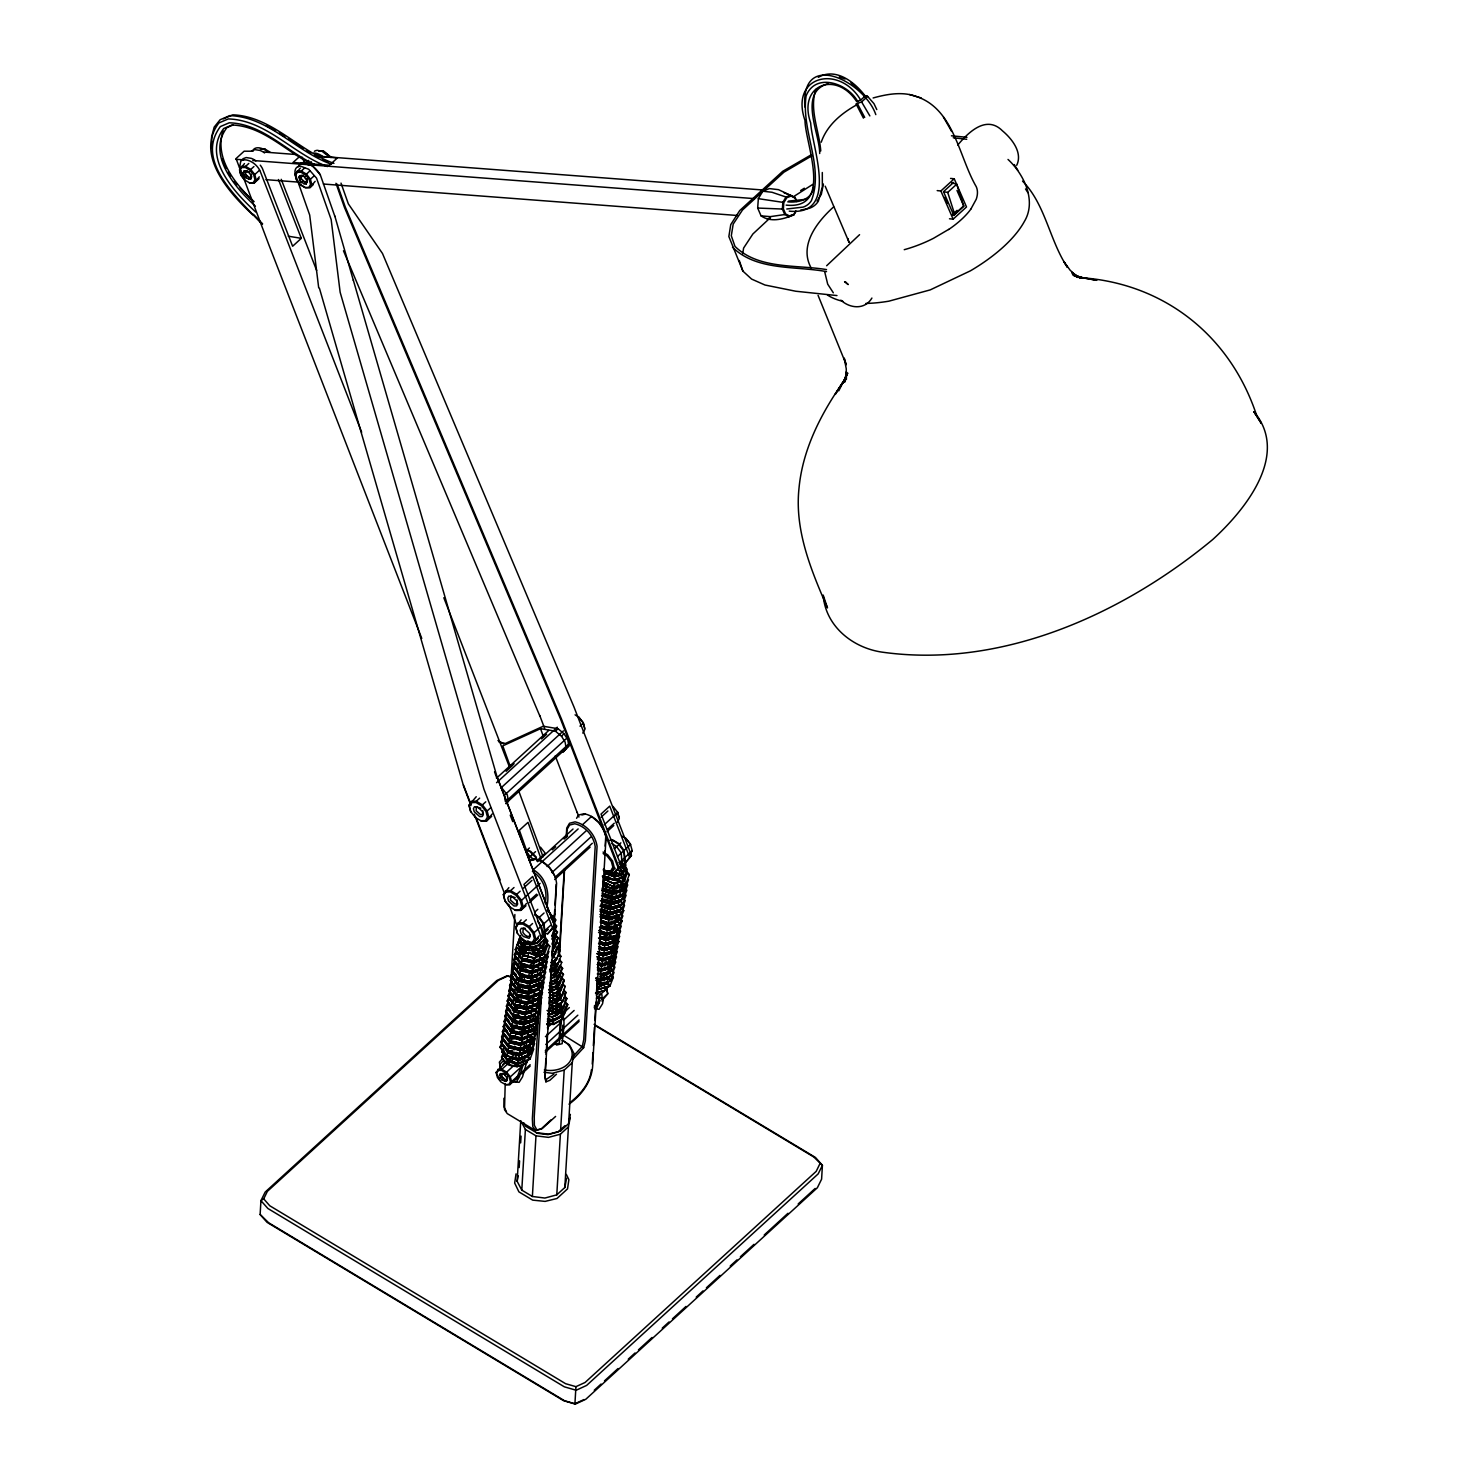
<?xml version="1.0" encoding="UTF-8"?>
<svg xmlns="http://www.w3.org/2000/svg" width="1478" height="1478" viewBox="0 0 1478 1478"><rect width="100%" height="100%" fill="white"/><g stroke="black" fill="none" stroke-linecap="round" stroke-linejoin="round"><path stroke-width="1.5" d="M511.185 1039.459L515.36 1038.24L515.508 1035.006M510.686 1029.815L516.967 1027.967L517.115 1024.734L511.148 1026.489M512.275 1019.561L518.575 1017.695L518.723 1014.462L512.755 1016.217M513.882 1009.289L520.182 1007.423L520.33 1004.209L514.344 1005.945M521.124 999.073L520.977 1002.287L526.538 1004.264M515.489 999.017L521.771 997.151L521.919 993.937L515.951 995.673M522.732 988.8L522.584 992.015L528.145 994.01M529.734 983.757L524.173 981.78L524.321 978.528M531.341 973.485L525.78 971.526L525.928 968.275M532.948 963.213L527.387 961.254L527.535 958.003M540.227 956.857L528.33 952.867L528.182 956.118L535.59 958.742M528.976 950.982L529.124 947.731L540.006 951.61L542.167 955.121M529.789 945.846L529.937 942.613L533.558 943.906M598.479 989.798L598.627 986.565L608.437 983.461L609.86 986.251L597.814 989.558M614.127 972.21L610.654 981.115L598.608 984.422L598.756 981.189L609.25 978.325L610.673 974.482M599.292 984.662L599.44 981.429L609.25 978.325L610.654 981.115L598.608 984.422M611.486 969.346L610.044 973.189L600.234 976.311L600.086 979.545L595.893 978.122L600.086 979.545L611.467 975.979L614.922 967.074L612.908 965.504M613.703 960.367L615.735 961.938L612.261 970.843L600.197 974.15L600.345 970.935L610.839 968.053L613 962.289M600.881 974.408L601.029 971.175L610.839 968.053L612.261 970.843L600.197 974.15M522.436 1060.557L521.475 1052.835M608.677 984.366L606.534 989.854L596.428 992.754L597.204 989.78M513.974 1050.045L514.141 1047.126L509.855 1048.327M514.75 1044.761L514.898 1041.805L522.159 1044.484M549.04 1024.309L549.206 1021.169M594.101 1024.328L815.45 1157.459L822.415 1165.329L821.602 1179.185L817.371 1187.739L585.787 1399.278L575.348 1404.1L563.543 1400.664L267.093 1222.361L260.128 1214.51L260.941 1200.653L265.172 1192.081L496.756 980.561L507.194 975.72L513.106 977.438M505.217 1083.466L504.515 1109.609L507.25 1113.599L535.479 1130.596L540.966 1129.063L551.072 1119.825M510.076 994.897L514.88 914.512M566.591 1178.243L564.836 1187.499L556.781 1194.852L544.902 1198.048L532.376 1196.478L521.789 1190.123L517.152 1181.347L520.755 1120.694L525.392 1129.469L535.978 1135.825L548.504 1137.376L560.384 1134.199L568.439 1126.846L570.194 1117.59M519.166 1167.583L519.572 1160.858M520.644 1142.882L521.05 1136.139M521.789 1190.123L525.392 1129.469M538.472 1015.571L532.357 1118.809L532.764 1126.605L535.479 1130.596M538.749 1010.97L539.156 1004.098M545.142 903.15C548.042 890.957 543.147 878.024 532.394 871.392M542.204 983.295L534.26 1116.537L534.352 1125.275L536.81 1129.876L542.186 1128.656L555.599 1116.426M544.809 939.657L545.234 932.766M546.731 907.492C550.038 893.359 546.417 877.489 533.281 869.692L578.157 828.918M532.376 1196.478L535.978 1135.825M545.881 1058.969L544.92 1075.042L545.918 1081.841L549.779 1080.363L556.485 1074.229M546.139 1054.368L547.377 1033.695M547.636 1029.094L548.874 1008.421M549.132 1003.821L551.719 960.164M551.996 955.582L553.215 934.909M553.493 930.309L554.712 909.635M554.989 905.035L556.227 884.361M555.931 1015.682L556.467 1006.5M556.744 1001.899L557.686 985.826M559.46 955.952L564.633 868.639M566.536 836.474L566.942 829.583L569.603 825.038L574.794 823.763C585.491 826.22 593.602 835.864 595.191 846.58L583.755 1039.57L582.295 1046.369L572.208 1057.398M556.781 1194.852L560.384 1134.199M536.163 1132.628L548.707 1134.18L560.568 1131.003L564.19 1070.109L572.245 1062.756L574 1053.5L569.363 1044.724L562.305 1040.475M564.836 1187.499L568.439 1126.846M560.568 1131.003L568.624 1123.631L572.245 1062.756M592.272 1064.086L592.937 1052.613M593.343 1045.722L594.433 1027.376M594.84 1020.485L595.93 1002.139M596.336 995.248L597.426 976.903M597.833 970.011L598.923 951.666M599.329 944.775L600.419 926.429M600.825 919.538L601.915 901.192M602.322 894.319L603.412 875.955M604.631 855.319L604.908 850.718M605.167 846.137L605.721 836.954M555.377 1016.513L556.763 993.53M559.127 954.455L564.245 869.415M566.185 837.232L566.739 828.049L569.547 823.228L575.127 821.86C586.581 824.502 595.338 834.793 597.075 846.303L585.362 1040.826L583.662 1047.68L573.279 1058.895M560.125 1021.058L559.183 1040.253M795.921 211.409L793.815 214.938C783.58 219.04 770.962 222.901 761.059 215.843L757.678 208.065L758.343 198.662L762.814 191.216L769.373 188.593L778.5 189.664L795.053 197.424L796.66 201.1M789.141 216.804L784.763 214.55L782.361 209.026L782.841 202.338L786.019 197.036L790.675 195.17M524.302 1059.985L524.672 1055.865M251.5 177.656L251.112 174.145L250.576 179.281L245.828 177.785L243.149 172.63L244.073 171.005L249.523 172.113L244.073 171.005M624.88 863.023L623.975 850.349L619.19 843.827L613.074 840.095L609.897 840.206M823.412 184.029L821.325 194.32L817.057 201.156M562.379 1038.591L562.804 1025.215M516.044 1173.865L514.677 1183.084L518.907 1191.859L532.653 1200.118L545.105 1201.392L557.003 1198.492L567.515 1188.885L568.882 1179.666L566.333 1174.4M591.422 1069.739C589.888 1083.614 580.226 1094.644 569.603 1102.902M742.677 253.865L743.619 248.045L752.875 233.986L770.075 217.95M561.474 1020.282L559.312 1043.228L554.564 1044.466M507.231 1079.79L506.991 1076.446L506.381 1081.305L501.984 1079.919L500.137 1077.536L500.358 1073.638L505.513 1074.561L500.358 1073.638M602.156 1001.308L601.971 994.768L595.468 993.087M509.892 1062.553L510.464 1059.375L508.247 1058.728L507.675 1061.906L509.892 1062.553L505.384 1061.998L502.889 1064.548M307.091 182.385L306.851 178.746L306.168 184.029L301.42 182.533L298.741 177.378L299.664 175.734L303.23 175.494L299.664 175.734M250.576 179.281L251.648 176.196M517.152 1181.347L518.205 1175.786M568.624 1123.631L570.379 1114.375M599.791 997.428L596.669 1005.539M506.381 1081.305L507.471 1078.349M306.168 184.029L307.387 180.796M223.03 130.785C214.236 158.349 235.094 184.085 254.105 201.655M521.438 1065.878L516.69 1078.607M526.39 1063.162L522.547 1076.834L519.092 1082.339L512.256 1081.6M813.547 186.875C812.401 199.53 798.323 202.966 787.756 201.839M523.508 1063.901L519.388 1076.908L516.506 1081.73L510.797 1081.194M562.324 1018.157L563.506 1014.647M553.899 930.068L551.756 936.276L553.16 935.371M557.188 946.16L554.324 954.418L559.183 944.146L556.726 942.872L552.199 951.961L555.617 942.17M557.612 970.492L559.035 966.372M559.903 972.413L557.76 978.602L549.908 982.815M548.8 989.909L558.61 984.662L561.474 976.404M561.603 984.496L559.478 990.685L549.668 995.987L560.864 989.798L564.319 980.431L560.402 975.757M547.285 1021.28L552.938 1021.52L559.903 1017.585L565.298 1003.34L567.755 1004.634L564.3 1014L553.086 1020.171L547.377 1019.026M562.896 1014.887L565.76 1006.629L567.755 1004.634L565.132 1001.511M244.591 177.397L243.334 176.676M521.032 939.306L519.628 942.705L525.817 949.855L534.315 951.019L541.595 947.749L543.922 941.135L546.066 939.731L547.71 941.043L544.588 949.763L534.759 953.957L523.323 952.146L517.411 944.405L520.515 936.424M515.212 949.689L517.651 947.989L523.23 955.49L534.001 957.818L542.574 954.067L545.308 946.382L547.802 944.978L549.779 946.271L546.103 956.451L534.537 961.291L521.752 958.335L515.212 949.689L518.667 940.802M543.036 958.557L540.985 964.34L532.394 968.09L521.623 965.762L516.044 958.261L513.605 959.961L520.145 968.607L532.93 971.563L544.514 966.723L548.172 956.525L546.195 955.25M541.428 968.829L539.378 974.612L530.787 978.362L520.034 975.997L514.455 968.515L511.998 970.233L518.556 978.879L531.323 981.835L542.906 976.976L546.564 966.797L544.588 965.522M551.978 944.146L553.234 940.581M540.505 977.18L537.77 984.865L529.198 988.616L518.427 986.269L512.848 978.787L510.409 980.487L516.949 989.133L529.715 992.089L541.299 987.249L544.976 977.069L542.999 975.794M528.385 993.752L528.921 997.225L516.155 994.269L517.633 991.405L528.699 994.029L538.86 989.817L542.186 980.912L544.163 982.205L540.505 992.385L528.921 997.225L516.155 994.269L509.596 985.623L512.053 983.923L517.633 991.405L528.385 993.752L536.976 990.001L539.027 984.237M554.952 952.682L553.068 958.021L557.594 948.931L560.033 950.188L556.578 959.555L551.257 962.566M537.382 1011.728L539.359 1013.003L535.701 1023.182L524.117 1028.023L511.351 1025.067L504.792 1016.421L507.231 1014.721L512.829 1022.203L523.581 1024.55L532.172 1020.799L533.54 1016.956M550.573 965.891L553.917 964.062L555.802 958.723M535.646 1019.949L537.752 1023.256L534.094 1033.455L522.51 1038.295L509.744 1035.339L503.204 1026.693L505.642 1024.993L511.222 1032.475L521.974 1034.822L530.565 1031.071L531.932 1027.228M531.008 1035.579L528.958 1041.343L520.385 1045.075L509.614 1042.747L504.035 1035.265L501.596 1036.946L508.136 1045.593L520.921 1048.567L532.486 1043.727L536.163 1033.528L534.038 1030.221M551.423 971.933L554.767 970.104L557.298 962.991M530.103 1043.911L527.369 1051.597L518.778 1055.347L508.007 1053.001L502.428 1045.537L499.989 1047.218L506.548 1055.865L519.314 1058.821L530.898 1053.98L534.556 1043.801L532.431 1040.494M509.744 1057.047L517.984 1060.483L526.556 1056.733L528.607 1050.969M556.892 972.598L555.636 976.164L550.61 978.898M549.779 985.844L556.485 982.205L558.388 976.866M559.238 982.907L557.354 988.265L548.966 992.81M560.088 988.967L558.204 994.306L551.497 997.946M559.053 1000.347L560.458 999.479L562.582 1001.899L551.386 1008.07L562.582 1001.899L566.037 992.532L563.58 991.258L560.458 999.479L550.684 1004.911L559.053 1000.347L560.956 995.027M561.178 1002.841L559.922 1006.407L551.534 1010.952L547.839 1010.86M548.375 1016.199L552.403 1016.993L560.772 1012.448L562.675 1007.109M528.514 1058.211L526.981 1062.516C518.981 1069.296 505.568 1067.208 501.541 1057.084L502.926 1053.537M548.966 951.407L545.308 961.587L533.724 966.427L520.958 963.471L514.418 954.825L516.487 949.486M547.377 961.661L543.701 971.84L532.117 976.699L519.351 973.743L512.811 965.097L514.88 959.758M545.77 971.933L542.093 982.113L530.528 986.971L517.743 983.997L511.203 975.351L513.291 970.03M541.244 984.015L543.368 987.322L539.692 997.521L528.126 1002.361L515.342 999.405L508.801 990.759L512.275 981.872M540.154 1007.867L536.496 1018.046L524.912 1022.887L512.145 1019.931L505.605 1011.285L509.06 1002.398M538.565 1018.139L534.888 1028.319L523.323 1033.159L510.538 1030.203L503.998 1021.557L506.067 1016.217M536.957 1028.392L533.299 1038.591L521.716 1043.431L508.949 1040.457L502.391 1031.81L504.478 1026.471M535.35 1038.665L531.692 1048.844L520.108 1053.685L507.342 1050.729L500.802 1042.082L503.573 1034.97M565.723 1010.934L561.732 1019.912L553.548 1024.439L546.86 1024.143M557.317 1009.382L550.555 1008.051L550.869 1010.989L558.592 1012.559L559.571 1009.825L560.827 1010.509C566.813 1020.485 562.545 1032.808 562.194 1043.69L556.504 1045.057M553.511 917.653L554.897 913.903M553.677 925.579L555.765 919.944L553.141 916.84M553.844 933.505L556.615 926.004L553.991 922.882M554.01 941.412L551.885 939.01L555.026 930.77L557.465 932.045L555.469 934.059L552.624 942.317L557.465 932.045L554.841 928.923M553.474 948.359L558.333 938.105L554.398 933.412M558.278 953.125L560.901 956.248L557.446 965.614L550.149 969.66M559.127 959.167L561.751 962.289L558.296 971.656L551.017 975.72M560.846 971.268L563.469 974.39L558.61 984.662M565.187 986.491L561.732 995.858L550.518 1002.029L549.668 998.574L559.608 993.438L562.73 985.198L565.187 986.491L562.564 983.369M546.066 939.731L543.22 947.361L534.315 951.019M614.589 952.017L612.446 957.799L613.869 960.571L602.488 964.136L598.184 962.603M551.682 1005.761L558.98 1007.183L549.982 1004.837L549.668 1001.844L558.943 1003.654L557.908 1006.426L564.3 1014L552.92 1019.894L548.578 1018.933M624.991 885.304L622.848 891.068L624.252 893.821L612.89 897.386L603.135 893.931M624.898 888.518L622.035 896.204L623.457 898.957L612.077 902.522L602.34 899.067M623.383 895.557L621.24 901.321L622.663 904.093L611.282 907.658L601.528 904.203M621.869 902.615L620.446 906.457L621.869 909.229L610.488 912.794L602.544 909.968M621.074 907.751L619.633 911.593L621.056 914.365L609.675 917.93L599.939 914.457M619.467 918.023L618.044 921.866L619.467 924.637L608.086 928.184L601.971 926.022M617.878 928.295L616.437 932.138L617.859 934.909L606.479 938.456L600.364 936.295M617.786 931.509L615.642 937.274L617.065 940.045L605.684 943.592L599.569 941.431L605.684 943.592L605.832 940.377L615.642 937.274L605.149 940.119L599.588 938.142M616.197 941.763L614.035 947.527L615.458 950.299L604.077 953.864L597.962 951.703L604.077 953.864L604.225 950.65L614.035 947.527L603.56 950.391L599.846 949.061L607.199 950.705M544.994 955.453L543.664 959.019L533.503 963.213L522.436 960.626L516.857 953.125L514.418 954.825L522.251 963.785C539.322 971.175 536.385 960.109 522.436 960.626L520.958 963.471L522.251 963.785M544.2 960.589L542.851 964.155L532.708 968.349L521.623 965.762L520.145 968.607L532.93 971.563L532.394 968.09M543.387 965.725L542.056 969.291L531.914 973.485L520.829 970.861L515.249 963.397L512.811 965.097L520.662 974.039C537.733 981.41 534.777 970.418 520.829 970.861L519.351 973.743L520.662 974.039M541.798 975.997L540.449 979.563L530.306 983.757L519.221 981.133L513.642 973.651L511.203 975.351L513.217 976.921M539.119 998.093L536.459 1005.225L526.297 1009.419L515.231 1006.795L509.651 999.331L507.194 1001.031L513.753 1009.677L526.519 1012.633L538.103 1007.774L541.761 997.595L539.784 996.32M537.659 1005.022L535.646 1010.361L525.503 1014.555L514.418 1011.931L508.838 1004.449L506.4 1006.167L512.94 1014.813L525.725 1017.769L537.29 1012.91L540.966 1002.731L538.99 1001.456M536.181 1011.931L534.851 1015.497L524.708 1019.691L513.623 1017.067L508.044 1009.585L505.605 1011.285L513.439 1020.245C530.528 1027.561 527.572 1016.642 513.623 1017.067L512.145 1019.931L513.439 1020.245M535.387 1017.067L534.057 1020.614L523.896 1024.827L512.829 1022.203L511.351 1025.067L524.117 1028.023L523.581 1024.55M533.78 1027.321L532.449 1030.887L522.307 1035.062L511.222 1032.475L509.744 1035.339L522.51 1038.295L521.974 1034.822M532.172 1037.574L530.842 1041.14L520.699 1045.334L509.614 1042.747L508.136 1045.593L520.921 1048.567L520.385 1045.075M531.378 1042.711L530.048 1046.276L519.905 1050.47L508.82 1047.884L503.241 1040.401L500.802 1042.082L508.635 1051.043C525.706 1058.396 522.769 1047.403 508.82 1047.884L507.342 1050.729L508.635 1051.043M530.584 1047.847L529.253 1051.412L519.092 1055.606L508.007 1053.001L506.548 1055.865L519.314 1058.821L518.778 1055.347M622.293 862.893L625.6 867.882L623.18 874.292L624.344 876.86L614.127 879.798L604.096 876.066L605.629 873.609L603.264 869.877M560.605 970.344L562.619 968.349L560.162 967.074L555.636 976.164L557.76 978.602L562.619 968.349L559.996 965.226M563.469 974.39L561.012 973.115L556.485 982.205M505.07 1028.06L501.596 1036.946L509.448 1045.925M503.462 1038.313L499.989 1047.218L507.841 1056.179M513.605 959.961L516.376 952.848M514.769 963.12L511.998 970.233L516.358 974.741M511.794 976.94L510.409 980.487L518.242 989.447M512.367 978.51L509.596 985.623L511.628 987.193M510.778 988.782L508.007 995.895L514.547 1004.541L527.313 1007.497L538.897 1002.657L542.555 992.459L540.578 991.184L537.253 1000.089L527.11 1004.283L516.025 1001.659L510.446 994.195L508.007 995.895L513.513 1001.881M510.667 992.126L507.194 1001.031L515.046 1009.973M508.487 1000.828L506.4 1006.167L510.76 1010.675M504.792 1016.421L507.564 1009.308M505.975 1019.58L503.204 1026.693L507.545 1031.219M625.397 869.489L629.332 874.662L625.859 883.567L614.479 887.114L603.634 882.015M628.519 879.798L625.065 888.703L613.684 892.25L602.119 888.149M626.931 890.07L623.457 898.957L611.393 902.301M625.323 900.342L621.869 909.229L609.804 912.554M621.702 909.044L623.734 910.614L620.261 919.501L608.881 923.048L600.955 920.24M622.922 915.75L619.467 924.637L607.403 927.962M620.113 919.316L622.127 920.868L618.654 929.773L607.292 933.32L599.347 930.512M621.333 926.004L617.859 934.909L605.795 938.234M618.506 929.588L620.52 931.14L617.065 940.045L605.001 943.37M616.899 939.842L618.931 941.412L615.458 950.299L613.352 950.723L611.929 947.934L614.46 941.523M611.319 975.776L613.333 977.346L609.86 986.251L599.791 988.985M520.644 935.482L519.184 939.195L524.893 946.548L532.505 947.25L536.532 945.587M503.388 1048.382L501.947 1052.04L507.416 1059.153L518.519 1063.957L530.085 1059.116L533.761 1048.937L531.784 1047.643L528.44 1056.548L518.298 1060.742L508.691 1056.53M524.524 955.804L519.665 949.578L522.196 943.186L528.496 941.338M523.729 960.94L518.87 954.714L521.401 948.303L519.295 948.71L525.189 946.844M515.637 961.513L521.457 968.903L522.935 966.076L518.057 959.85L520.589 953.439L524.782 952.22M521.328 976.33L516.469 970.122L519 963.711M518.926 991.738L514.067 985.512L516.598 979.101M517.318 1002.01L516.025 1001.659L514.547 1004.541L527.313 1007.497L526.796 1004.024L517.318 1002.01L512.46 995.784L514.991 989.373M515.711 1012.264L514.418 1011.931L512.94 1014.813L525.725 1017.769L525.189 1014.296L515.711 1012.264L510.852 1006.056L513.383 999.645M603.153 876.048L605.259 879.447L613.943 883.641L622.33 881.184L624.861 874.773L627.3 873.11L629.332 874.662M613 892.028L625.065 888.703L623.642 885.932L613.832 889.035L602.876 885.359L613.148 888.777L621.536 886.32L623.217 882.052M620.742 891.456L622.848 891.068L613.037 894.172L602.082 890.495L612.354 893.913L620.742 891.456L623.273 885.045M600.142 922.069L607.55 924.711L615.938 922.254L618.469 915.861L614.83 911.187M598.535 932.341L605.962 934.983L614.331 932.526L616.862 926.115L613.222 921.459M598.239 959.333L601.952 960.645L610.34 958.187L612.871 951.795M597.445 964.469L601.158 965.781L609.546 963.323L611.227 959.056M608.733 968.46L611.264 962.049M600.234 976.311L607.938 973.596L609.62 969.328M598.627 986.565L606.331 983.868L608.031 979.6M621.37 874.847L623.18 874.292L614.885 876.823L605.629 873.609L614.294 876.823L621.37 874.847L623.494 869.526L625.6 867.882M815.911 89.382C808.928 109.317 819.292 130.803 820.752 150.959M549.132 985.881L556.707 987.286L558 984.311L551.349 983.11M558.85 990.371L557.576 993.327L561.215 997.798M548.948 997.613L558.425 999.368L559.719 996.412M240.581 170.598L236.055 158.571L244.129 151.199L252.812 151.218M552.421 957.023L553.714 954.086M554.564 960.127L553.289 963.065L556.929 967.554M551.202 974.464L554.989 975.166L556.282 972.228L549.631 971.009M631.476 855.392L624.788 863.466L631.476 855.392L574.037 707.112L382.506 253.514L348.328 203.835L341.012 183.106M248.415 179.337L249.209 177.526L250.909 177.489M821.232 142.184C827.144 124.891 841.98 112.864 857.499 104.402M504.367 1081.342L506.806 1079.531M304.006 184.085L304.948 182.127L306.667 182.09M594.858 1025.326L813.805 1156.997L822.415 1165.329L818.184 1173.883L586.618 1385.422L576.18 1390.244L564.356 1386.826L267.906 1208.505L260.941 1200.653L263.712 1198.861L267.37 1191.379L498.492 980.265L507.619 976.09L511.739 977.272M819.847 1163.888L816.189 1171.37L585.066 1382.484L575.94 1386.66L565.612 1383.704L269.753 1205.752L263.712 1198.861M525.817 949.855L524.468 952.571L517.411 944.405L519.628 942.705L524.672 949.43L523.323 952.146L534.463 953.994L544.588 949.763L543.22 947.361L541.595 947.749M838.747 390.857L847.744 373.084L843.273 382.894L846.783 373.232L844.825 382.026L846.395 371.735L846.321 379.55L846.266 368.835L844.197 358.064L846.266 364.715L818.055 295.323M619.578 886.56L618.284 886.227L616.806 889.091L607.347 887.077L602.193 889.331M617.97 896.832L616.677 896.499L615.199 899.363L605.74 897.349L605.518 894.116L612.225 895.539M614.405 904.499L615.883 901.635L617.176 901.968M616.381 907.104L615.088 906.753L613.61 909.635L604.132 907.621L603.929 904.37L610.617 905.811M612.797 914.771L614.275 911.889L618.949 917.838M611.208 925.025L612.686 922.161L617.342 928.092M609.601 935.297L611.079 932.433M608.012 945.569L609.49 942.705M606.405 955.823L607.883 952.977M604.816 966.095L606.276 963.25L607.587 963.564M622.441 871.669L620.003 868.565L621.481 865.72L627.3 873.11L624.437 880.796L625.859 883.567L613.795 886.892L613.943 883.641L624.437 880.796L622.33 881.184M1016.716 165.296C1022.868 152.585 1011.913 138.747 1002.509 130.877C986.565 114.785 968.774 131.819 957.762 145.029M244.48 163.559L239.473 169.711L240.803 174.884L244.812 179.983M249.209 177.526L245.57 174.275L245.773 170.931M249.302 182.792L253.255 182.699L254.955 179.725L253.717 174.995L250.041 170.321L245.348 167.494L241.394 167.587L239.713 170.561L240.932 175.291L244.609 179.965L249.967 183.087L254.271 182.976L259.297 176.824M313.299 184.584L309.937 187.651L305.632 187.761L300.477 184.658L296.468 179.559L295.138 174.386L300.33 168.049M304.948 182.127L301.309 178.875L301.512 175.531M309.937 187.651L315.147 181.332M475.325 817.426L470.558 811.367L468.969 805.214L476.23 796.716M476.378 806.748L476.138 810.72L480.461 814.581L482.493 814.544L482.733 810.572M475.14 817.352L481.44 821.103L486.576 820.992L492.137 814.027M582.794 733.088L584.974 729.208L583.385 723.075L578.619 716.996L575.071 714.835M509.67 906.808L504.903 900.73L503.314 894.596L508.875 887.631M510.723 896.13L510.483 900.102L514.806 903.963L516.838 903.926L517.078 899.954M515.083 910.097L519.776 909.986L521.771 906.439L520.311 900.804L515.951 895.262L510.353 891.881L505.661 891.991L503.665 895.539L505.125 901.174L509.485 906.716L515.785 910.485L520.921 910.374L526.482 903.409M521.124 919.889L515.637 926.817L517.245 933.061L522.085 939.232L528.311 942.982L533.521 942.853L538.435 938.364M523.157 928.387L522.916 932.433L524.838 934.872L527.295 936.35L529.364 936.313L530.251 934.743M533.521 942.853L539.027 935.925M617.139 822.47L619.319 818.59L617.73 812.438L612.964 806.378M499.86 1080.326L496.165 1072.4L506.289 1061.666M603.634 869.433L606.756 871.318L611.966 871.189L614.183 867.253L612.576 861.009L607.735 854.838L603.079 852.03M505.217 1079.568L501.855 1076.557L502.04 1073.471M630.016 854.709L632.233 850.774L630.385 844.104L625.97 838.451L622.183 836.178M505.199 1084.556L508.857 1084.464L510.427 1081.711L509.282 1077.333L505.882 1073.01L501.541 1070.386L497.883 1070.478L496.312 1073.231L497.458 1077.61L500.857 1081.933L505.864 1084.76L509.855 1084.667L511.554 1081.656L530.122 1064.696M598.073 981.374L602.821 984.237L606.534 988.967L607.772 993.752L602.691 999.849M576.568 818.295L578.452 815.08L584.032 813.713C595.745 816.059 604.557 826.461 605.98 838.155L592.77 1063.07C592.789 1080.104 582.406 1094.551 568.993 1104.177M252.793 151.052L253.994 149.001A16.332 9.034 47.6 0 1 266.797 151.089M596.484 1008.68L600.142 1000.421L597.13 997.04M795.903 211.021L793.945 214.292L789.64 216.028L785.594 213.94L783.377 208.841L783.82 202.652L786.758 197.775L791.063 196.038L795.109 198.126L796.587 201.525M844.16 380.142L835.218 394.404L842.793 382.562C820.789 414.099 802.572 449.552 798.988 488.387C794.517 530.436 811.071 570.212 827.477 607.92L823.172 595.061C825.426 625.767 851.956 647.419 881.276 652.02C1000.846 669.164 1122.061 614.626 1212.662 539.581C1245.123 510.002 1290.072 454.707 1254.009 411.789L1261.288 423.355L1254.175 412.048M970.806 209.192L976.219 199.29A69.725 30.539 -23.5 0 0 976.201 186.597C958.834 156.742 954.086 109.206 916.656 96.606C902.596 91.23 887.133 94.112 873.11 97.973M540.006 951.61L538.251 954.271L541.742 959.906M298.205 166.792L300.477 163.43A14.946 8.277 47.6 0 1 312.246 165.887A15.833 8.757 47.6 0 1 320.264 174.977M506.381 803.607L508.414 801.187L507.287 794.813L500.691 786.536M499.047 742.141L505.439 743.452L543.22 726.252L558.074 728.728L563.968 733.679L567.737 739.573L568.864 745.928L563.155 752.025L566.203 748.367L565.076 742.011L561.529 736.266L555.395 731.167L540.542 728.672L502.779 745.873L509.965 765.659L514.159 763.756M529.604 942.17L536.588 943.315L543.959 935.888L523.988 884.38L532.671 876.454L552.643 927.962L547.71 933.819L544.089 933.209M613.296 873.11L621.037 865.535L601.047 814.045L609.73 806.12L629.72 857.609M543.959 935.888L536.588 943.315M550.998 929.644L554.564 925.413L497.199 777.151M603.597 869.36L606.386 871.983L614.054 873.276L618.968 867.438L561.455 718.973L345.261 206.994L337.187 184.159M621.037 865.535L614.054 873.276M538.528 944.756L540.985 941.874M502.575 1058.433L499.361 1062.165L500.414 1067.596M245.828 177.785L247.159 176.307M501.984 1079.919L503.333 1078.441M301.42 182.533L302.898 180.907M561.529 736.266L563.968 733.679M554.619 927.999L556.615 926.004L554.158 924.729M556.319 940.1L558.333 938.105L555.876 936.83L552.754 945.052L554.878 947.472M558.037 952.201L560.033 950.188L557.428 947.065M562.324 982.427L564.319 980.431L561.88 979.157L557.354 988.265L559.478 990.685L560.864 989.798L558.739 987.396L548.8 992.514M564.042 994.528L566.037 992.532L563.414 989.429M564.892 1000.569L566.905 998.592L564.282 995.47M558.148 969.032L560.162 967.074M559.017 975.092L561.012 973.115M826.645 265.744L859.568 234.688M241.302 166.441L245.625 166.349L248.803 163.448M245.625 166.349L250.761 169.453L253.939 166.552M256.119 179.725L254.789 174.552L259.537 170.21M254.271 182.976L259.038 178.635M299.535 156.594L293.069 162.488L329.409 165.259L337.483 157.869L317.049 156.317M305.373 163.448L308.736 160.363M295.138 174.386L298.501 171.319M296.967 171.134L301.29 171.023L304.653 167.956M308.015 164.889L311.378 161.804M301.29 171.023L306.426 174.127L309.789 171.042M311.784 184.399L310.435 179.226L313.798 176.159M278.455 179.503L301.309 238.327L292.626 246.253L262.419 168.529A13.099 7.242 47.6 0 0 260.257 165.167M937.2 190.607L940.876 190.976L954.234 178.783L966.501 206.957L953.144 219.15L949.486 218.781M944.091 191.881L947.712 192.399L956.728 184.177L963.638 205.941L954.622 214.162L952.312 214.679L953.846 215.418L963.878 206.255L956.987 190.422M952.312 214.679L957.079 210.338M496.479 778.204L548.8 730.409M468.969 805.214L472.35 802.129M506.104 771.294L512.866 765.124M541.558 738.908L546.62 734.27M471.149 801.335L476.286 801.224L479.666 798.138M496.553 782.712L557.317 727.194M555.395 731.167L558.074 728.728M476.286 801.224L482.401 804.9L485.782 801.815M500.968 787.94L563.432 730.871M488.756 817.112L487.167 810.979L490.548 807.893M504.053 795.552L568.199 736.949M580.004 726.16L583.385 723.075M505.642 801.704L569.787 743.083M486.576 820.992L491.638 816.373M505.753 803.626L508.414 801.187M508.524 800.947L568.864 745.928M526.113 850.977L529.401 847.966M528.939 857.646L535.516 851.642M536.994 860.732L545.216 853.212L540.449 847.153M537.567 861.415L573.021 829.029M503.314 894.596L506.695 891.511M552.273 849.868L555.636 846.783M564.079 839.079L567.46 835.994M505.494 890.717L510.631 890.606L514.011 887.521M582.646 824.595L591.551 816.447L598.867 822.655L603.911 830.396M510.631 890.606L516.746 894.282L520.127 891.197M523.489 888.112L531.932 880.408M547.137 866.514L585.953 831.042M601.14 817.168L607.901 810.997M523.101 906.494L521.512 900.361L540.08 883.382M551.885 872.593L590.72 837.121M604.225 824.779L617.73 812.438M529.845 900.324L536.606 894.153M555.174 877.193L592.308 843.273M607.495 829.38L614.257 823.209M520.921 910.374L525.983 905.737M529.364 902.652L537.789 894.947M554.675 879.521L590.128 847.134M606.996 831.708L613.758 825.555M517.854 922.882L523.064 922.771L526.353 919.759M534.556 912.277L537.826 909.284M523.064 922.771L529.29 926.503L532.56 923.51M539.119 917.505L544.052 913.016M614.294 848.852L620.871 842.848M535.738 938.918L534.131 932.673L552.162 916.194L547.322 910.023M617.49 856.519L630.626 844.529L625.785 838.359M542.297 932.932L550.5 925.431M619.116 862.764L632.233 850.774M545.012 932.359L548.283 929.366M611.966 871.189L615.254 868.196M620.169 863.706L623.457 860.713M552.643 927.962L554.564 925.413M547.71 933.819L554.712 926.078L497.255 777.576L353.316 280.099M511.351 1057.047L516.432 1052.41M546.805 1024.66L553.566 1018.49M556.929 1015.404L561.991 1010.767M496.165 1072.4L499.527 1069.315M497.846 1069.37L501.855 1069.278L520.422 1052.318M547.433 1027.653L552.495 1023.016M566 1010.675L569.363 1007.59M501.855 1069.278L506.603 1072.141L523.489 1056.733M545.437 1036.669L560.624 1022.794M564.005 1019.709L574.129 1010.453M599.44 987.322L602.821 984.237M511.554 1081.656L510.316 1076.871L522.14 1066.081M545.77 1044.484L577.843 1015.183M596.41 998.223L606.534 988.967M545.308 1050.803L579.08 1019.968M594.267 1006.093L599.329 1001.456M602.71 998.371L607.772 993.752M509.855 1084.667L518.298 1076.963M521.679 1073.878L530.103 1066.155M545.308 1052.281L579.062 1021.446M594.248 1007.553L599.329 1002.934M553.88 1074.155L545.678 1079.827M564.966 1125.663L558.111 1131.926L548.042 1134.624L537.438 1133.312L525.577 1126.254L523.729 1122.744M594.248 1390.244L601.047 1384.036M604.447 1380.932L618.044 1368.517M628.242 1359.187L635.041 1352.98M638.441 1349.876L652.038 1337.461M662.236 1328.149L669.035 1321.942M672.435 1318.838L686.014 1306.423M696.212 1297.111L703.011 1290.904M706.41 1287.781L720.008 1275.366M730.206 1266.055L737.005 1259.847M740.404 1256.743L754.002 1244.328M764.2 1235.017L787.977 1213.272M798.175 1203.96L815.172 1188.441M559.903 1017.585L561.03 1016.568L562.859 1018.878L553.382 1023.921L547.229 1023.515M871.909 298.057C864.796 310.121 849.85 308.477 840.853 300.145M833.647 206.883C817.371 221.515 798.6 245.293 811.145 267.906M505.143 1056.992L503.555 1055.44L501.541 1057.084L507.878 1064.53L509.116 1061.925L506.474 1058.636M504.016 1050.396L501.947 1052.04L506.03 1056.641M863.448 118.111L856.058 103.885L861.6 101.927L867.623 96.403L873.978 103.663L876.787 109.575M789.252 211.151C839.449 216.121 812.013 147.412 810.683 122.97C797.381 84.819 836.012 69.965 856.723 101.631L860.695 100.098L865.184 96.015L867.623 96.403L866.219 96.181M511.24 989.059L508.801 990.759L516.653 999.719C533.724 1007.035 530.768 996.117 516.82 996.541L511.24 989.059L518.113 996.874M506.437 1019.857L503.998 1021.557L511.85 1030.517C528.921 1037.833 525.965 1026.914 512.016 1027.339L506.437 1019.857L508.45 1021.446M504.829 1030.129L502.391 1031.81L510.243 1040.789C527.313 1048.124 524.376 1037.15 510.427 1037.593L504.829 1030.129L506.862 1031.699M610.894 979.027L613.333 977.346M621.296 912.277L623.734 910.614M619.688 922.549L622.127 920.868M618.081 932.821L620.52 931.14M616.492 943.075L618.931 941.412M794.314 196.149L812.789 184.38M948.691 229.386L933.523 238.291A69.725 30.539 -23.5 0 1 904.24 249.69M800.633 190.551L804.346 188.205M562.046 1008.827L566.905 998.592L564.448 997.299L559.922 1006.407L562.046 1008.827L552.236 1014.13L547.858 1014M560.772 1012.448L562.176 1011.58L552.236 1016.716L548.467 1015.885M553.917 964.062L558.444 954.973L560.901 956.248M554.767 970.104L559.294 961.014L561.751 962.289M301.826 175.697L305.262 176.732M299.406 179.965L301.309 178.875M545.678 957.947L548.172 956.525M544.089 968.219L546.564 966.797M535.276 1024.679L537.752 1023.256L535.775 1021.982M500.137 1077.536L501.855 1076.557M243.833 175.217L245.57 174.275M818.313 77.318C835.827 67.138 854.949 82.269 865.184 96.015L858.552 89.659M561.03 1016.568L552.754 1020.984L548.227 1020.836M551.941 955.472L555.728 953.513L553.603 951.111M550.906 962.511L556.578 959.555L554.472 957.153M551.349 965.263L555.322 963.194L557.446 965.614L549.853 969.55M550.204 972.339L556.171 969.254L558.296 971.656L550.721 975.591M551.072 978.381L557.04 975.295L559.164 977.715L549.687 982.611M548.634 989.65L560.014 983.757L557.89 981.355L549.927 985.438M550.352 1001.751L561.732 995.858L559.608 993.438L558.204 994.306L560.328 996.726M260.128 1214.51L268.737 1222.823L564.596 1400.774L574.924 1403.749L584.05 1399.555M812.05 155.707L783.894 172.205L742.455 210.042L733.199 224.083L731.296 235.759L734.972 246.383C758.657 269.569 796.272 264.562 826.535 269.587M811.274 154.784L782.749 171.282L739.702 210.578L730.76 224.601L728.857 236.535L742.898 271.121L751.6 279.083L764.976 285.014L795.774 291.24L836.973 295.563M517.004 1066.691L526.981 1062.516L525.651 1060.114L519.277 1062.811M603.929 880.463L607.92 878.708L620.372 881.424L607.606 878.468L603.745 880.094M603.116 885.599L607.125 883.844L607.347 887.077M602.322 890.735L606.331 888.98L618.783 891.696M601.528 895.871L605.518 894.116M599.92 906.143L603.929 904.37M542.574 954.067L544.458 953.883L534.315 958.095L523.23 955.49L521.752 958.335L534.205 961.051L546.103 956.451L544.458 953.883L547.802 944.978L543.867 940.137M533.41 966.187L545.308 961.587L543.664 959.019L541.779 959.204L533.188 962.954M532.616 971.323L544.514 966.723L542.851 964.155L540.985 964.34L542.629 966.926M533.817 975.572L543.701 971.84L542.056 969.291L540.172 969.476L531.6 973.226M539.008 978.066L531.008 981.595L530.787 978.362L531.323 981.835L518.556 978.879L520.034 975.997L531.101 978.621L541.262 974.427L542.906 976.976L541.022 977.198L539.378 974.612L541.262 974.427M532.209 985.844L542.093 982.113L540.449 979.563L529.992 983.48L519.221 981.133L517.743 983.997L530.528 986.971L529.992 983.48M521.401 1043.172L533.299 1038.591L531.655 1036.023L529.771 1036.207L521.18 1039.958M520.589 1048.308L532.486 1043.727L530.842 1041.14L528.958 1041.343L530.602 1043.911M521.789 1052.558L531.692 1048.844L530.048 1046.276L528.163 1046.479L519.572 1050.211M519 1058.581L530.898 1053.98L529.253 1051.412L527.369 1051.597L529.013 1054.184M520.201 1062.83L530.085 1059.116L528.44 1056.548L526.556 1056.733M604.594 873.923L609.73 871.669L620.501 873.997L616.067 872.962M603.781 879.059L608.936 876.805M602.987 884.195L606.423 882.699M537.419 988.339L529.401 991.83L529.198 988.616L529.715 992.089L516.949 989.133L518.427 986.269L529.512 988.893L539.655 984.681L541.299 987.249L539.415 987.47L537.77 984.865L539.655 984.681M528.607 996.966L540.505 992.385L538.86 989.817L536.976 990.001M527.591 998.888L538.047 994.953L539.692 997.521L537.807 997.724M527.812 1002.102L535.812 998.611M526.796 1004.024L535.369 1000.273L537.253 1000.089L538.897 1002.657L526.999 1007.22M525.983 1009.16L526.519 1012.633L513.753 1009.677L515.231 1006.795L525.983 1009.16L536.459 1005.225L538.103 1007.774L536.218 1007.996M526.205 1012.356L534.205 1008.864M525.189 1014.296L533.78 1010.546L535.646 1010.361L537.29 1012.91L525.411 1017.492M524.394 1019.414L532.967 1015.663L534.851 1015.497L536.496 1018.046L524.598 1022.628M523.803 1027.764L535.701 1023.182L534.057 1020.614L532.172 1020.799M522.787 1029.686L531.378 1025.935L533.244 1025.75L534.888 1028.319L523.009 1032.9M522.196 1038.036L534.094 1033.455L532.449 1030.887L530.565 1031.071M232.933 125.039L226.928 127.607C206.273 154.654 235.464 188.002 255.417 206.163M223.363 118.85L232.803 114.841C271.712 116.245 298.556 150.885 333.954 163.374M602.156 890.347L605.998 888.74M538.047 994.953L527.905 999.146L516.82 996.541L515.342 999.405L516.653 999.719M533.244 1025.75L523.101 1029.963L512.016 1027.339L510.538 1030.203L511.85 1030.517M531.655 1036.023L521.494 1040.198L510.427 1037.593L508.949 1040.457L510.243 1040.789M767.211 219.021L770.481 217.691M251.537 150.848L254.881 149.629L259.758 150.387A13.099 7.242 47.6 0 1 264.562 152.955M242.854 158.774L246.198 157.555L251.075 158.312A13.099 7.242 47.6 0 1 255.879 160.88M527.942 941.08L520.09 943.574L522.196 943.186M608.197 922.826L620.261 919.501L618.839 916.729L609.028 919.833L599.902 916.785M522.418 952.589L526.334 951.352M606.608 933.098L618.654 929.773L617.25 927.002L607.421 930.105L600.123 927.648M516.358 990.334L520.145 989.151M514.75 1000.606L518.556 999.405M513.143 1010.878L516.949 1009.677M521.66 944.756L529.253 942.373M518.963 950.465L528.44 947.509M521.956 954.418L525.762 953.236M519.554 969.827L523.341 968.644M517.947 980.08L521.752 978.898M511.554 1021.132L515.342 1019.949M509.947 1031.404L513.734 1030.221M301.29 163.559L304.099 162.709L312.505 165.905L320.246 174.663L334.915 216.509M599.255 989.151L605.389 987.286L606.534 989.854L597.038 992.717M510.501 1043.006L514.307 1041.861M507.416 1051.93L511.388 1050.729M828.234 83.599C797.824 92.43 819.754 132.983 819.699 153.509M612.206 897.164L624.252 893.821L627.725 884.934L625.711 883.382M602.285 895.742L611.559 899.049L622.035 896.204L612.225 899.308L603.098 896.241M601.491 900.878L610.747 904.185L621.24 901.321L611.43 904.444L600.474 900.767M610.599 907.437L622.663 904.093L626.118 895.206L624.104 893.636M600.678 906.014L609.952 909.321L620.446 906.457L610.636 909.58L601.491 906.513M599.883 911.15L609.158 914.439L619.633 911.593L609.823 914.697L600.696 911.649M609.01 917.69L621.056 914.365L624.529 905.478L622.497 903.908M600.936 916.933L608.345 919.575L618.839 916.729M523.489 947.694L527.683 946.474M599.347 927.205L606.756 929.847L617.25 927.002M520.293 968.238L526.574 966.39L534.001 969.014M598.793 943.26L604.354 945.255L614.848 942.41L617.712 934.724L619.725 936.276L616.271 945.163L604.89 948.728L598.756 946.567M604.206 948.506L616.271 945.163L614.848 942.41L605.038 945.514L599.551 943.666M518.686 978.491L524.986 976.644L535.258 980.062M603.412 953.643L611.356 951.315M597.186 953.532L602.747 955.527L613.241 952.663L616.104 944.978L618.118 946.548L614.663 955.435L603.283 959L597.167 956.82M604.594 958.187L614.663 955.435L613.241 952.663L603.43 955.786L597.962 953.938M517.078 988.764L523.378 986.916L533.65 990.334M601.805 963.896L613.869 960.571L617.324 951.684L615.31 950.095M602.987 968.441L613.056 965.707L616.529 956.802L614.515 955.213L611.652 962.935L613.056 965.707L601.694 969.254L597.5 967.85M601.398 978.713L611.467 975.979L610.044 973.189L607.938 973.596M511.942 1021.353L515.933 1020.19M510.353 1031.626L514.326 1030.462M521.974 944.922L529.937 942.613M519.184 950.65L529.124 947.731M522.362 954.622L528.33 952.867M521.568 959.758L525.54 958.594M520.755 964.875L524.745 963.711M519.96 970.011L523.933 968.847M519.166 975.147L523.138 973.984M518.353 980.284L522.344 979.12M517.559 985.42L521.531 984.256M516.764 990.556L520.736 989.392M515.157 1000.809L519.129 999.645M513.55 1011.081L517.522 1009.917M510.76 1042.969L514.898 1041.805M507.194 1051.911L512.275 1050.507M806.471 199.253L788.624 201.1M564.19 1070.109L552.329 1073.287L543.959 1072.252M298.741 177.378L300.791 176.824M499.509 1075.153L501.375 1074.672M581.87 814.988L585.325 814.138M529.069 860.214L534.648 858.847L542.167 861.582L549.483 867.771L554.527 875.53M530.768 860.51L535.96 859.235C547.137 861.785 555.229 872.112 556.596 883.29L545.031 1077.628L545.918 1081.841M243.149 172.63L245.034 172.224M789.418 215.825L793.815 214.938M606.331 983.868L608.437 983.461M621.536 886.32L623.642 885.932M615.938 922.254L618.044 921.866L608.234 924.969L600.918 922.531M614.331 932.526L616.437 932.138L606.627 935.241L599.329 932.784M610.34 958.187L612.446 957.799L602.636 960.903L597.149 959.074M609.546 963.323L611.652 962.935L601.823 966.039L598.184 964.82M784.763 214.55L770.26 216.638L761.059 215.843M800.577 210.116L809.223 208.343A53.707 29.708 47.6 0 0 818.332 201.211L822.359 186.819L822.304 172.501M516.857 1063.754L517.3 1066.654L506.862 1063.994L507.896 1061.666L517.152 1063.717L507.896 1061.666L503.555 1055.44M502.372 1073.582L503.629 1073.434M235.704 159.347L243.593 159.79M614.127 879.798L624.344 876.86L627.263 869.433L624.806 865.535M246.235 170.949L247.491 170.894M786.776 209.008L803.127 207.105A48.737 26.955 47.6 0 0 811.422 200.62C824.336 166.608 800.928 130.729 806.101 95.941C815.542 71.886 848.206 83.47 857.794 101.723M786.167 205.128C833.925 209.894 805.085 142.96 805.011 120.549C789.344 75.156 839.67 64.164 860.695 100.098M260.331 149.056L265.301 149.241M318.842 151.144L323.867 151.273L331.035 157.222M480.738 820.715L485.431 820.604L487.444 817.057L485.985 811.44L481.625 805.879L476.027 802.517L471.334 802.609L469.32 806.157L470.78 811.791M606.035 870.893L610.82 870.782L612.853 867.18L611.375 861.471L606.941 855.817L603.153 853.545M525.226 928.332L521.272 928.313L520.164 930.272L520.977 933.412L523.397 936.498L529.124 938.327L530.251 936.35L529.438 933.209L523.896 928.239M525.928 947.084L519.184 939.195L521.291 937.532L526.15 943.943L532.376 944.35M614.294 876.823L614.737 879.761L604.096 876.066M782.361 209.026L757.678 208.065M547.026 1010.472L551.368 1010.675L561.326 1005.52L563.451 1007.959L552.07 1013.834L547.876 1013.649M623.568 867.05L622.146 865.351L621.222 852.917L616.437 846.377L611.855 843.587M264.063 152.068L295.582 154.469M318.084 156.169L761.244 189.868M252.793 160.492L754.168 198.606M265.929 179.651L300.422 182.274M323.423 184.029L737.411 215.492M505.975 1061.758L502.594 1061.481L499.749 1064.622L500.543 1068.742M507.065 1059.079L510.464 1059.375M951.462 135.791L966.981 137.325M950.557 178.413L954.234 178.783M762.814 191.216L771.996 192.269L786.019 197.036M758.343 198.662L782.841 202.338M826.535 271.619C795.552 265.8 756.718 271.176 732.478 247.177M594.525 1008.79L599.07 1009.289L602.525 1003.765L603.301 999.793L599.126 996.708M953.273 137.768L966.723 139.265M541.835 946.604L537.179 945.199M538.62 967.129L530.362 964.432M525.651 1041.657L524.635 1041.547L528.126 1047.163M516.967 1027.967L527.24 1031.404M518.575 1017.695L528.847 1021.132M540.856 944.146L539.858 943.999L544.514 951.499M537.659 964.672L536.643 964.524L540.154 970.159M536.052 974.944L535.054 974.796L538.546 980.431M533.447 985.069L534.445 985.198M521.771 997.151L532.043 1000.606M520.182 1007.423L530.454 1010.878M524.672 949.43L534.611 951.019M288.265 236.203L301.309 238.327M619.356 862.579L622.977 863.17M551.165 968.829L555.636 969.568L550.352 968.423M552.033 974.87L556.485 975.609L554.989 975.166M550.647 980.542L557.354 981.651M551.497 986.602L558.204 987.71L556.707 987.286M552.366 992.643L559.053 993.752L549.982 991.923M552.68 995.433L556.947 996.135M553.215 998.685L559.922 999.793L558.425 999.368M597.241 973.947L603.578 975.646M552.513 1009.012L560.827 1010.509M553.031 1012.005L559.848 1013.243L558.592 1012.559M550.481 977.05L554.915 977.863M549.982 988.745L554.416 989.558M550.832 994.786L557.483 996.006M550.98 965.374L555.432 966.187L554.139 969.125L557.797 973.596M552.07 980.524L555.857 981.226L559.515 985.697M1074.303 276.109L1096.824 280.321L1082.635 277.809C1165.625 284.072 1230.934 336.929 1256.762 415.817L1254.009 411.789M1076.243 276.534L1084.63 278.215L1074.746 275.573M598.073 968.644L603.671 969.771M315.147 154.229L322.075 157.111M610.026 882.348L617.601 883.955L620.039 887.077M614.109 893.821L606.534 892.213L606.331 888.98M615.883 901.635L604.724 899.234L604.945 902.485L612.52 904.093M607.587 910.466L603.135 909.506L603.338 912.757L610.913 914.365M609.305 924.637L601.731 923.011L601.528 919.778M605.186 925.875L613.185 927.63M600.936 928.147L610.414 930.161L611.892 927.297L615.384 931.75M607.717 934.89L600.142 933.283L599.92 930.05M603.597 936.128L611.578 937.902M599.347 938.419L608.807 940.433M598.535 943.555L606.109 945.163M596.946 953.809L604.52 955.435M598.036 959.351L605.611 960.959L608.031 964.081M597.241 964.487L602.913 965.688M616.215 869.895L621.979 871.152L617.73 870.173M617.656 875.512L608.4 873.332L619.042 875.807M598.313 968.866L604.724 970.289M607.458 913.515L611.892 914.549M605.851 923.787L610.285 924.822M620.003 868.565L621.314 868.861M619.707 879.133L618.414 878.819L622.053 883.493M608.382 958.428L607.089 958.114L610.58 962.548M956.728 184.177L951.795 182.939L953.532 182.515L943.5 191.678L953.846 215.418M609.989 948.155L608.677 947.841L612.188 952.257M783.765 192.583L795.053 197.424M614.774 917.358L602.322 914.642L602.544 917.893L612.003 919.907L613.481 917.025L616.973 921.478M909.487 94.518L921.182 97.954M1072.936 275.148L1081.508 277.716L1072.215 273.763M598.535 937.92L605.149 940.119M598.756 948.802L603.56 950.391M532.764 946.825L538.232 948.654M597.389 969.938L600.345 970.935M530.547 948.211L538.934 951.019M533.78 952.571L539.267 954.4L532.69 952.294M531.84 954.049L538.121 956.155M595.782 980.21L598.756 981.189M520.293 1002.066L523.951 1003.285M518.686 1012.319L522.344 1013.557M603.209 888.721L613.684 892.25L613.148 888.777M602.414 893.839L612.89 897.386L612.354 893.913M601.601 898.975L612.077 902.522L611.559 899.049M600.807 904.111L611.282 907.658L610.747 904.185M600.013 909.247L610.488 912.794L609.952 909.321M601.306 915.085L609.675 917.93L609.158 914.439M600.511 920.221L608.881 923.048L608.345 919.575M601.805 926.059L608.086 928.184L607.55 924.711M598.904 930.493L607.292 933.32L606.756 929.847M600.197 936.331L606.479 938.456L605.962 934.983M598.608 946.604L604.89 948.728L604.354 945.255M597.001 956.876L603.283 959L602.747 955.527M598.294 962.714L602.488 964.136L601.952 960.645M530.436 991.387L534.611 992.791M529.623 996.505L533.817 997.927M528.828 1001.641L533.022 1003.063M528.015 1006.777L532.209 1008.199L534.334 1011.506M526.427 1017.049L530.62 1018.453L532.727 1021.778M524.025 1032.457L528.2 1033.879L519.942 1031.164M513.55 1047.218L521.697 1050.064M525.688 849.721L529.272 850.995L536.144 857.887L537.567 861.637M531.637 946.511L539.045 949.135L540.819 946.493L544.033 951.74M597.371 967.739L601.694 969.254L601.158 965.781M519.739 1020.245L528.791 1023.478M522.565 1026.674L526.186 1027.967M520.958 1036.946L524.579 1038.24M532.967 959.943L536.606 961.236M531.359 970.215L534.999 971.508M528.755 974.704L536.015 977.291M529.771 980.468L535.202 982.408M527.147 984.958L534.408 987.544M528.163 990.74L533.613 992.68M525.558 995.23L532.801 997.816L534.962 1001.327M528.385 1001.659L532.006 1002.952M523.951 1005.502L531.193 1008.088L533.355 1011.599M526.778 1011.931L530.399 1013.224M519.369 1012.559L524.93 1014.536M524.154 1016.402L529.604 1018.342L531.747 1021.852M517.762 1022.831L523.323 1024.808M516.173 1033.104L521.734 1035.08M515.36 1038.24L522.787 1040.881M524.616 849.111L530.602 851.328L536.348 857.185M522.953 1050.396L514.141 1047.126L510.113 1048.253L506.474 1043.523M839.319 76.874L845.046 79.036M508.469 1059.671L518.519 1063.957L517.984 1060.483M327.432 166.571C292.958 153.897 266.502 120.161 228.314 118.924L218.892 122.933C194.69 154.839 229.681 193.636 252.96 214.975M322.703 159.735L328.319 162.21M331.478 164.261C295.969 151.587 268.959 116.873 229.792 115.617L220.13 119.736L214.181 127.108L211.594 136.974L212.001 148.465M602.747 881.738L614.479 887.114L614.626 883.899L604.354 879.207L602.34 876.048M553.308 918.688L555.765 919.944M602.34 978.251L601.324 977.715L604.225 980.986M1074.229 274.853L1080.289 278.123L1071.735 272.303L1077.887 277.458L1070.146 270.215L1063.735 261.44L1067.449 267.352C1049.472 240.452 1045.463 204.26 1022.536 181.11M266.28 125.741L275.536 130.803M307.036 150.682L310.953 152.955M314.869 155.208L318.786 157.462M314.408 164.391C286.085 150.996 262.068 123.672 229.219 122.803L220.37 126.572C193.766 162.137 240.803 200.509 262.068 224.342M313.447 164.982C286.363 152.142 263.361 125.999 231.972 125.002L223.695 128.512C201.765 157.758 234.669 192.565 255.639 211.945M611.024 839.486L618.358 843.827L624.104 851.568L625.563 866.145L625.637 862.321M534.611 914.845L538.288 917.025L544.033 924.766L544.661 938.382L538.897 945.421L532.801 947.158L524.893 946.548L526.15 943.943C537.567 947.897 545.881 936.35 541.133 926.059L537.549 921.182M323.146 151.052L330.961 157.555M264.654 148.964L270.012 152.086M497.957 740.496L503.555 743.859M480.849 808.152L474.512 806.692L473.422 808.632L474.216 811.699L479.666 816.595L482.253 816.54L483.343 814.6L482.549 811.514L477.098 806.619M515.175 897.534L508.857 896.056L507.767 897.996L508.561 901.081L514.011 905.977L516.579 905.922L517.688 903.963L516.875 900.896L511.425 896.001M598.719 981.595L603.079 984.219M521.9 939.14L527.591 942.558L532.376 942.447L534.408 938.844L532.93 933.135L528.496 927.482L522.806 924.064L518.039 924.175L515.988 927.778L517.485 933.486M552.606 999.368L556.559 1001.751M553.437 1000.403L557.391 1002.768M561.585 1033.916L583.662 1047.68M534.556 914.235L539.137 917.025L543.922 923.565L544.883 930.992M279.25 133.149L284.792 136.641M288.506 138.987L303.323 148.354M541.391 986.048L543.368 987.322M1008.014 159.439C1023.94 174.182 1036.872 200.953 1024.309 221.589A114.748 50.27 -23.5 0 1 970.399 270.844L930.235 289.891L888.925 301.161A114.748 50.27 -23.5 0 1 865.868 303.433M534.186 1032.235L536.163 1033.528M532.579 1042.507L534.556 1043.801M607.606 878.468L608.142 881.941M534.205 961.051L534.001 957.818M504.035 1035.265L506.049 1036.835M503.241 1040.401L505.254 1041.972M502.428 1045.537L504.46 1047.108M604.022 973.669L608.862 977.457M517.651 947.989L519.665 949.578M516.857 953.125L518.87 954.714M516.044 958.261L518.057 959.85M515.249 963.397L522.122 971.212M514.455 968.515L516.469 970.122M513.642 973.651L520.533 981.466M512.848 978.787L519.72 986.602M512.053 983.923L514.067 985.512M510.446 994.195L512.46 995.784M509.651 999.331L516.524 1007.146M508.838 1004.449L510.852 1006.056M508.044 1009.585L510.058 1011.174M507.231 1014.721L514.122 1022.536M505.642 1024.993L512.515 1032.808M523.046 1048.087L525.374 1052.41M574.924 1403.749L575.94 1386.66M850.958 82.768L857.148 88.089M329.686 157.148L322.038 151.31L317.382 150.331A15.371 8.517 47.6 0 0 314.408 151.273M625.157 871.096L619.855 863.928M605.684 982.63L607.329 984.182M527.812 853.859L533.558 859.679M250.65 199.197L240.083 187.965M253.366 214.31L262.641 223.862M234.041 181.388L237.071 184.676M560.254 1008.606L562.804 1011.469M556.559 941.024L559.183 944.146M545.955 941.708L549.779 946.271M602.876 974.907L606.534 979.452M522.953 939.103L527.203 944.442M558.943 1003.654L561.289 1006.61M623.014 873.812L620.686 870.856L619.208 873.701L624.067 879.909M621.037 877.47L623.365 880.426M606.276 963.25L609.786 967.684M517.226 951.259L520.718 955.693M514.399 978.399L516.727 981.355M512.792 988.671L515.12 991.627M506.825 1017.991L509.153 1020.947M306.426 174.127L310.435 179.226M304.413 177.249L306.426 179.799M250.761 169.453L254.789 174.552M248.821 172.501L250.835 175.069M578.803 717.089L583.163 722.631L584.623 728.266M619.079 881.091L622.571 885.544M618.284 886.227L621.776 890.68M616.677 896.499L620.169 900.952M615.088 906.753L618.58 911.205M610.285 937.569L613.776 942.022M482.401 804.9L487.167 810.979M547.507 910.115L551.941 915.769L553.419 921.478M516.746 894.282L521.512 900.361M529.29 926.503L534.131 932.673M506.603 1072.141L510.316 1076.871M504.755 1075.023L506.603 1077.388M618.026 890.643L620.446 893.765M616.012 894.227L618.432 897.331M616.418 900.915L618.857 904.037M614.017 916.323L617.675 920.979M612.428 926.595L616.067 931.251M610.82 936.849L613.259 939.971M609.232 947.121L611.652 950.243M607.624 957.393L610.063 960.497M606.017 967.647L608.456 970.769M511.277 1012.744L514.917 1017.4M509.67 1022.998L513.309 1027.672M508.062 1033.27L511.721 1037.925M507.268 1038.387L510.908 1043.062M505.661 1048.659L509.319 1053.334M833.333 292.81L827.698 284.164L824.669 271.675M610.913 935.611L613.148 938.604M622.737 877.008L624.972 880.001M1025.51 188.944L1027.912 192.639M861.6 101.927L869.858 115.912M527.406 1038.997L529.53 1042.323M529.013 1028.743L531.119 1032.05M228.259 172.224L230.568 175.882M1014.259 164.575L1017.769 170.173M544.495 935.925L547.71 941.043M524.782 1045.5L526.889 1048.863M540.209 951.001L542.555 954.77M537.456 959.388L540.948 965.023M535.849 969.66L539.341 975.295M534.242 979.932L538.916 987.433M532.653 990.186L536.144 995.821M531.84 995.322L535.332 1000.957M531.045 1000.458L534.537 1006.093M530.251 1005.594L533.743 1011.229M529.438 1010.73L532.93 1016.365M528.644 1015.866L532.135 1021.501M527.831 1021.002L531.341 1026.637M527.036 1026.138L530.528 1031.773M526.242 1031.274L529.734 1036.909M525.429 1036.411L528.939 1042.045M622.035 866.034L624.122 869.415M527.997 1028.614L530.159 1032.124M603.504 869.101L606.46 873.923M523.969 1045.149L528.459 1052.576M551.534 1010.952L552.236 1014.13M552.403 1016.993L553.086 1020.171M951.647 131.45L943.481 117.131M857.591 104.051L864.704 117.409M506.455 1111.622L503.998 1107.022L503.906 1098.283M615.144 927.39L616.548 930.198M613.536 937.662L614.959 940.451M875.807 114.637C864.833 82.14 800.651 48.626 804.863 106.97M302.066 157.148L304.837 163.245M944.793 197.387L947.306 203.151M940.876 190.976L953.144 219.15M222.07 158.793L226.263 168.455M343.469 250.78L539.766 715.851M559.571 1009.825L560.864 1012.91M825.167 186.154L849.129 242.466A69.725 30.539 -23.5 0 1 848.021 238.605M954.622 214.162L947.712 192.399M618.044 867.494L560.624 719.25L344.392 207.234L335.949 183.29M577.233 812.383L578.951 817.094M281.226 179.318L316.661 270.456M361.667 432.26L259.943 170.598A12.785 7.076 47.6 0 0 253.588 163.153A16.332 9.034 47.6 0 0 240.803 161.065L239.621 167.347L268.848 244.794L421.766 638.404M539.71 715.407L544.661 728.488M555.266 755.905L577.288 812.808M443.825 597.74L509.356 766.749M518.482 790.287L543.11 856.834M510.243 815.172L512.737 821.602M541.373 937.625L483.99 789.326L340.143 292.256L331.164 219.557L316.532 178.117L308.736 169.268L300.237 166.053A15.371 8.517 47.6 0 0 295.083 173.647L309.696 215.049L318.694 287.785M463.445 785.021L470.946 804.401M475.879 817.186L500.137 879.927M504.552 893.562L474.272 814.193M508.709 904.259L517.004 925.653M471.002 805.621L463.649 786.296L319.433 288.265M540.542 728.672L543.424 736.598M494.539 771.849L496.7 777.779M541.114 859.032L528.052 822.341L519.369 830.266L530.122 860.492M739.277 260.479L742.898 271.121M553.548 1024.439L552.938 1021.52M334.822 216.047L353.39 280.524M617.508 812.013L618.968 817.648M606.46 988.542L607.606 992.92M552.162 916.194L553.788 922.438M550.518 1004.615L551.386 1008.07M504.626 797.252L505.365 801.501M621.739 862.339L622.201 864.427L622.016 862.413M842.885 301.327A114.748 50.27 -23.5 0 1 827.384 294.953M970.713 209.322A69.725 30.539 -23.5 0 1 948.636 229.515M313.779 153.047A14.946 8.277 47.6 0 1 322.573 156.372M544.347 1069.943A22.724 16.664 3.4 0 0 552.144 1070.423A22.835 16.757 3.4 0 0 572.023 1052.262A22.724 16.664 3.4 0 0 562.416 1040.253M296.986 172.316L295.304 175.309L296.524 180.039L300.2 184.713L304.893 187.54L308.847 187.447L310.528 184.473L309.308 179.743L305.632 175.069L300.939 172.224L296.986 172.316M845.804 282.243L844.585 281.725L848.187 284.57L845.804 282.243"/></g></svg>
